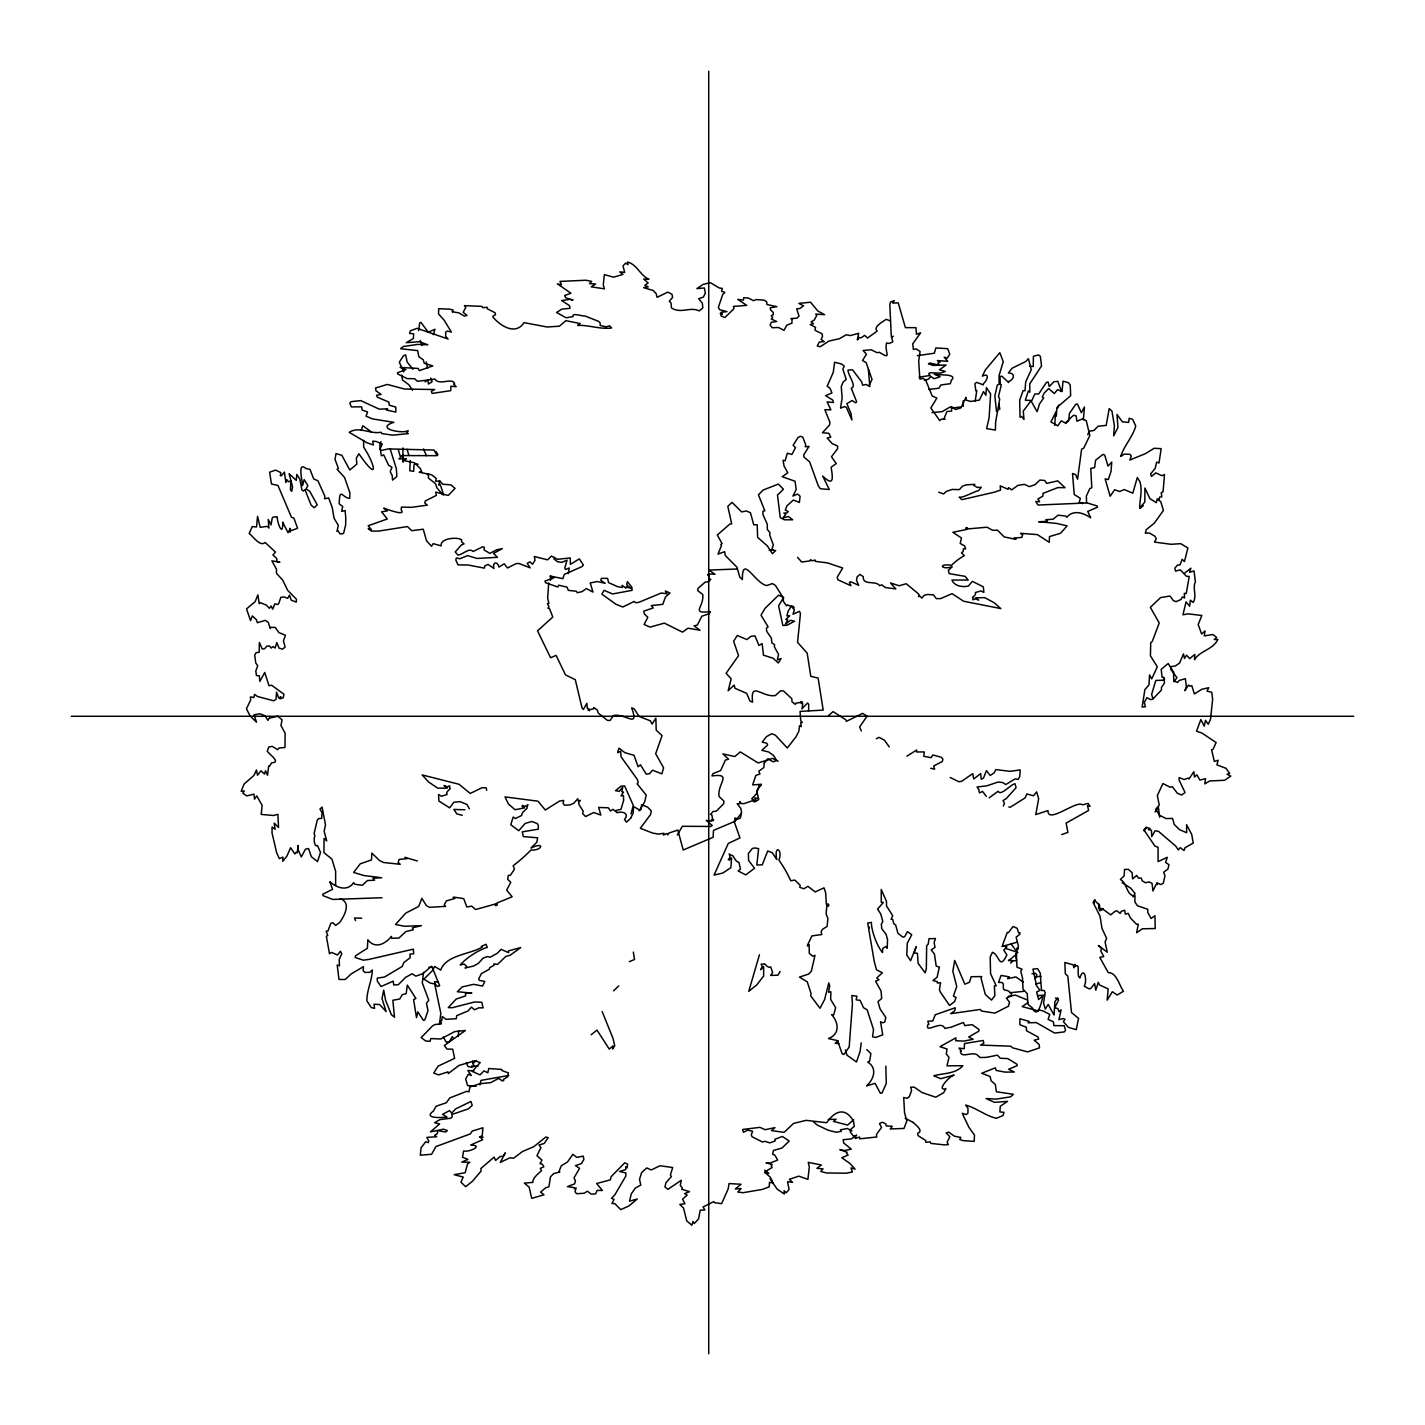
<?xml version="1.0" encoding="UTF-8"?>
<svg xmlns="http://www.w3.org/2000/svg" width="1425" height="1425" viewBox="0 0 1425 1425"><rect width="100%" height="100%" fill="white"/><g stroke="black" fill="none" stroke-linecap="round" stroke-linejoin="round"><path stroke-width="1.5" d="M458.743 1030.863L458.102 1036.385M1159.665 817.255L1158.436 807.441L1155.069 811.983M439.417 1024.45L440.824 1013.282L434.518 983.197L437.279 986.438L439.666 985.708L432.149 967.165L428.925 967.308M885.833 1066.167L886.297 1083.392L882.022 1092.993L880.401 1093.296L875.057 1083.338L866.56 1085.921C873.899 1079.135 877.622 1068.144 867.718 1062.07L869.588 1061.233L870.871 1053.592L866.792 1049.602M423.492 972.349L422.299 983.001L428.818 1000.332L426.467 1003.218L427.999 1010.663L424.757 1020.015L423.403 1020.336L417.792 1011.893L416.492 1017.664L413.588 999.566L415.922 998.497L407.301 985.12L406.196 993.581L402.242 994.703L399.713 999.032L392.837 1000.243L394.511 1017.218L391.376 1014.689L385.605 1000.314L383.699 990.143L382.025 998.622L386.175 1011.625L379.584 1004.518L374.009 1004.251L374.597 1008.348L371.284 1007.546L366.884 1000.884C366.742 990.197 372.174 980.258 372.317 969.962L369.734 972.367L364.907 972.402L363.179 970.781L363.446 966.684L351.405 973.774L345.153 979.509L338.972 979.438L337.208 964.992L339.471 965.812L339.203 959.47L341.768 953.735L340.397 951.259L337.529 954.999L331.419 952.399L329.496 953.753L326.361 936.314L327.732 935.423L326.165 931.237L327.928 931.077L330.849 923.222L333.005 922.777L335.659 925.431L339.684 922.456C344.547 915.652 351.476 902.72 340.29 898.623M550.388 580.26L550.46 576.181L554.022 577.873M808.598 710.986L808.705 704.449L807.619 702.97L801.901 708.866L802.827 703.825L801.26 703.469L802.471 702.204L801.046 701.456L801.509 702.382L795.987 703.042L795.31 704.377L792.033 701.812L791.783 698.642L783.518 691L780.615 690.751L775.414 695.525C762.161 697.805 750.084 680.17 752.596 702.115L749.942 701.047L746.682 693.352L734.997 688.311L734.124 685.104L728.157 690.751L731.185 678.888L726.109 673.259L738.56 655.66L733.626 641.268L737.277 635.479L746.807 639.558L751.118 636.28L755.001 635.888L758.919 645.436L762.143 643.655L763.462 655.179L773.062 658.225L778.335 662.963L781.096 658.457L777.373 659.9L778.531 654.289L774.47 647.075L774.505 644.617L771.816 642.924L771.37 638.079L766.721 631.364L766.418 628.158L768.128 626.875L761.021 615.19L764.922 608.457L778.638 595.133L783.661 597.467L778.602 605.785L782.859 625.415L786.885 625.361L794.509 621.193L790.341 620.338L785.353 624.31L787.687 619.786L785.87 619.412L789.735 615.778L786.938 615.867L788.132 611.165L791.445 605.946M479.94 1084.852L481.027 1080.382L508.743 1075.465M986.367 796.433L982.502 791.392L979.688 792.888M1055.587 411.985L1054.714 425.327M548.696 582.932L547.645 598.019L548.874 603.47L547.432 603.577L548.963 606.836L547.948 608.19L549.533 608.689L552.793 617.025L537.528 630.83L550.602 657.744L556.088 655.375L565.511 674.898L575.29 679.689L582.059 708.065L583.359 709.472L586.886 703.327L587.349 708.403L588.792 708.706L588.062 710.024L589.505 710.701L588.863 709.81L593.512 708.884L593.762 707.53L597.271 709.953L598.286 713.106L607.442 720.391L610.06 720.498L613.391 715.51C625.504 712.981 639.504 729.333 631.649 707.887L634.232 708.848L639.041 716.401L650.495 720.908L652.08 724.078L655.856 718.182L656.212 730.17L662.073 735.567L655.66 753.718L663.605 767.879L661.895 773.846L652.525 770.195L649.586 773.632L646.309 774.22L640.448 764.833L638.097 766.757L634.036 755.303L624.88 752.685L619.073 748.178L617.862 751.42L617.791 752.81L620.677 751.189L621.104 756.871L637.207 779.243L638.275 782.45L637.118 783.803L646.291 795.168L644.563 802.079L639.202 810.789M764.245 763.07L763.818 767.576L758.848 771.192L759.935 773.989L755.82 775.449L752.685 784.89L761.502 784.284L756.711 790.768L758.688 799.567L754.627 801.937L752.151 800.85L744.188 803.593L741.57 803.647L739.646 801.545L740.02 803.664L737.188 803.718L740.875 808.509L741.57 812.428L740.377 818.092L737.847 819.072L734.926 817.95L734.409 822.172L739.949 837.936L728.282 843.422L714.05 875.092L722.813 873.026L730.847 867.7L731.631 857.975L729.457 860.077L728.282 859.596L730.206 857.227L729.155 853.913L731.648 855.445C733.412 853.967 734.979 862.285 738.934 862.303L740.466 869.143L738.168 870.978L745.774 874.861L754.573 868.252L748.57 860.415L748.41 853.539L752.311 848.463L754.912 847.964L758.617 848.623L756.8 865.011L762.25 864.85L767.701 851.01L772.261 852.702L776.803 859.524C773.543 844.206 783.233 848.944 778.923 860.059C784.053 867.504 787.117 872.955 790.768 880.721L794.883 880.098L800.262 885.37L799.728 887.312L803.842 888.772L807.904 886.314L815.189 891.925L823.971 887.828L825.645 892.691L826.322 904.18C829.973 902.381 829.118 908.847 826.928 904.893L826.108 913.835L827.889 918.537L827.123 926.357L822.314 929.492L821.121 931.772L821.851 934.533L811.894 935.904L807.565 945.042L807.458 946.058L809.133 944.597L809.275 953.325L812.802 956.3L814.993 955.32L811.342 971.28L808.616 974.077L799.461 977.087L807.28 981.861L811.057 993.599L810.683 995.826L820.016 1008.259L824.576 999.602L828.798 982.858L829.688 985.94L828.548 992.263L830.9 991.8L830.65 999.388L835.673 1007.689L833.696 1014.832L831.683 1014.636C838.559 1022.42 840.34 1033.98 828.459 1038.54L837.508 1040.66L842.228 1053.894L843.921 1054.482L849.175 1047.001L852.417 1003.948L851.829 995.541L856.942 996.164L856.176 999.869L860.112 1000.332L863.497 1007.653L867.219 1009.898L873.525 1029.58L872.581 1036.794L875.698 1037.436L882.77 1034.817L880.507 1021.778L882.912 1022.794L884.747 1021.992L885.833 1017.503L880.08 1008.918L877.978 1001.704L881.683 998.444L881.042 991.052L875.573 981.202L878.993 979.777L876.696 978.013L882.378 972.794L876.482 969.766L874.273 961.59L868.751 929.296L869.464 927.087L868.573 927.996L867.683 922.99L871.423 922.385C871.103 929.153 876.322 945.202 882.502 952.541L882.716 948.444L885.869 946.467L887.205 948.337L887.561 939.698L886.136 934.497L881.719 928.566L881.345 924.184L882.805 921.476L880.757 913.959L877.568 909.097L883.322 902.47L881.291 902.328L881.256 889.449L886.493 901.419L886.528 905.962L892.727 915.687L891.088 919.232L892.691 919.374L893.902 923.881L895.63 924.896L897.928 933.304L902.898 937.169L904.733 936.67L907.458 931.576L911.733 934.764L907.298 943.19L906.745 954.946L910.539 960.682L916.239 946.663L914.155 952.862L917.433 953.325L918.128 963.282L925.039 972.776L926.321 969L926.66 945.719L928.138 944.312L929.047 938.701L935.459 938.541L934.123 942.602L935.014 947.376L931.237 949.923L934.426 953.966L936.225 966.132L939.36 967.076L937.133 977.194L932.983 980.507L937.329 981.754L937.436 983.036L940.571 982.716L939.431 989.556L940.411 992.156L949.584 1005.444L954.607 1001.579L956.104 997.447L953.414 996.093L956.745 986.528L952.826 971.209L954.732 960.468L964.832 984.194L969.481 982.253L971.209 976.695L981.665 976.588L981.059 978.263L985.316 994.49L991.479 1000.083L994.899 995.665L994.347 985.833L996.235 985.851L990.589 973.738L990.179 957.03L992.459 952.31C999.495 954.679 999.246 970.835 1006.905 954.875L1003.752 950.154L1006.905 946.752L1002.541 945.078L1007.315 932.395L1008.49 932.556L1013.033 926.517L1017.165 928.281L1018.59 932.894L1019.872 932.645L1019.872 934.212L1016.114 937.187L1018.394 946.04L1017.967 949.388L1017.076 948.07L1016.435 956.531L1016.987 967.165L1022.046 969.178L1020.745 971.191L1022.509 977.977L1023.008 989.164L1027.247 993.67L1027.959 1004.34L1032.448 1008.009C1037.934 1020.425 1042.227 999.833 1042.886 995.79L1038.611 999.584L1036.616 991.978L1039.983 990.357L1036.563 985.762L1032.947 969.107L1037.56 968.626L1040.232 973.043L1041.515 990.518L1044.026 990.464L1045.202 992.406L1043.545 1002.986L1045.309 1009.132L1048.159 1004.411L1054.055 1015.028L1054.928 1001.561L1057.564 998.123L1058.579 1000.136L1054.803 1007.689L1057.92 1008.615L1059.007 1011.625L1061.144 1009.826L1058.918 1019.641L1063.602 1018.501L1065.009 1019.374L1063.299 1021.618L1068.429 1027.372L1076.249 1029.687L1078.565 1018.341L1071.511 1012.587L1067.806 976.107L1065.312 973.738L1064.849 962.534L1073.274 964.85L1073.809 967.753L1075.073 964.315L1075.073 966.577C1081.148 961.875 1075.768 975.876 1079.936 977.942C1084.193 964.796 1087.524 980.97 1084.265 986.189L1089.021 988.843L1090.731 988.505L1094.614 983.624L1095.772 990.197L1098.247 982.324L1099.459 984.907L1108.205 988.932L1107.154 1000.154L1112.337 991.747L1117.182 995.006L1123.434 991.266C1119.355 985.512 1116.487 972.242 1108.24 972.652L1099.779 957.315L1103.769 956.567L1100.812 951.098L1101.507 948.088L1098.408 945.523L1107.278 952.256L1105.087 941.996L1106.619 938.398L1101.988 928.334L1100.011 916.15L1093.135 902.47L1094.436 900.208L1099.619 905.32L1099.708 910.753L1103.092 909.346L1110.716 914.868L1115.276 911.163L1116.897 910.807L1120.21 913.425L1121.279 911.323L1124.663 910.272L1125.34 914.155L1128.208 913.318L1130.488 918.056L1136.633 924.344L1138.326 924.237L1136.616 932.734L1142.351 928.797L1155.212 928.53L1154.945 915.723L1151.062 918.502L1147.784 912.517L1147.784 909.275L1137.435 905.748L1134.888 901.972L1134.959 895.523L1133.962 896.165C1125.679 893.653 1127.709 883.838 1120.406 879.457L1124.147 875.894L1124.557 869.41L1128.404 869.375L1132.091 872.688L1132.626 878.869L1136.687 875.413L1138.379 878.067L1141.247 878.049L1142.209 880.775L1145.344 882.734L1149.227 881.986L1152.077 883.393L1152.932 890.981L1156.138 884.302L1157.278 884.569L1156.922 882.663L1160.52 884.515L1163.245 883.411L1164.955 875.876L1163.708 872.189L1167.912 869.072L1168.945 864.708L1165.632 862.481L1167.235 857.316L1158.062 861.608L1158.115 847.358L1154.838 845.951L1143.865 829.813L1146.11 827.266L1150.117 828.531L1148.354 829.688L1151.436 830.187L1151.721 836.635L1155.105 830.793L1158.489 831.345L1175.714 846.094L1178.332 849.941L1180.274 847.626L1184.05 850.511L1184.994 847.733L1193.242 843.083L1191.727 834.48L1186.597 824.701L1186.651 832.77L1179.401 829.582L1174.2 824.363L1172.579 818.449L1166.024 818.538L1159.433 815.207L1155.782 809.204L1159.273 805.178L1157.332 795.631L1162.907 783.536L1170.157 787.223L1172.294 786.653L1177.317 793.173L1181.646 795.025L1185.048 792.549L1179.098 780.027L1179.134 777.569L1184.246 779.582L1188.112 778.05L1188.967 779.012L1193.847 771.744L1194.506 777.017L1196.893 774.79L1199.868 780.081L1205.568 778.656L1204.802 783.857L1209.789 780.918L1224.574 780.294L1230.79 776.108L1227.032 774.256L1229.615 773.348L1225.963 768.307L1216.914 764.869L1218.143 760.22L1214.332 761.467L1211.588 749.764L1212.942 749.479L1216.113 742.55L1202.077 733.145L1196.572 731.203L1200.847 719.518L1204.25 726.18L1205.479 720.32L1208.24 724.274L1210.502 719.287L1212.639 699.265L1211.767 692.301L1206.993 691.125L1208.756 687.723L1201.898 689.237L1194.382 693.922L1191.834 685.674L1189.661 686.191L1188.557 684.926L1184.905 690.68L1186.348 686.529L1185.351 678.656L1179.277 680.455L1177.549 682.468L1173.755 680.883L1173.577 671.959L1168.179 663.516L1161.197 669.34L1162.087 677.285L1163.94 677.32L1164.528 682.913L1161.393 687.527L1161.5 689.932L1152.736 699.23L1150.403 699.604L1146.947 697.609L1144.328 702.347L1145.397 706.8L1142.138 707.085L1144.881 689.611L1148.942 684.962L1149.548 674.916L1151.738 678.888L1157.296 666.793L1150.42 655.803L1150.723 642.764L1152.308 641.357L1159.237 622.974L1150.349 607.317L1160.627 597.556L1170.032 596.06L1173.327 600.566L1176.035 601.671L1180.862 599.569L1182.429 596.933L1184.567 598.019L1184.3 593.352L1186.259 593.53L1189.216 576.466L1186.455 576.306L1180.31 569.893L1175.518 571.122L1174.859 568.041L1177.691 564.995L1180.025 564.906L1182.109 559.312L1184.46 561.557L1187.898 547.984L1180.684 543.673L1171.19 544.297L1154.428 542.088L1156.298 538.775L1154.891 536.21L1149.227 532.932L1145.308 533.217L1146.323 529.619L1154.375 523.1L1163.406 510.471L1160.787 501.76L1157.225 498.786L1156.334 502.687L1149.922 498.643L1144.916 488.027L1144.827 502.027L1139.662 508.119C1139.751 499.284 1142.547 490.966 1140 481.846L1137.293 477.535L1132.804 493.21L1124.289 489.523L1119.694 491.5L1114.653 489.755L1110.146 496.238L1105.141 478.853L1108.276 479.548L1111.001 471.568L1111.749 462.074L1108.044 466.118L1104.696 455.038L1102.986 454.397L1095.629 460.168L1094.596 467.578L1090.748 468.433L1091.799 487.76L1089.876 488.526L1086.349 496.043L1086.545 502.722M975.199 400.995L976.784 390.593L975.804 390.735L974.896 383.628L976.659 382.327L983.303 384.893L983.446 383.61C986.688 381.223 990.66 372.157 982.359 376.129L985.423 369.859L999.816 352.688L1003.253 361.683L999.032 375.648L999.085 384.233L997.304 385.106L994.864 395.758L996.485 411.415L997.856 409.919M418.629 330.636L419.716 322.869L421.052 322.477L428.248 332.203L435.017 329.246L433.289 334.643M410.257 460.507L409.794 470.731L413.66 471.354L413.963 465.156L415.049 463.695L418.077 464.265M861.217 1042.886L860.041 1051.65L856.478 1061.999L846.931 1055.123L845.435 1049.94M978.904 791.89L979.171 789.967L977.033 787.01L987.062 785.763L997.928 782.076L1002.612 782.503L1005.747 784.552L1015.063 778.905L1018.163 779.368L1019.783 776.411L1020.193 769.91L1010.254 771.335L995.754 769.607L994.294 772.706L990.161 775.503L986.421 770.64L983.482 778.086L981.255 779.297L980.667 773.579L973.72 778.958L972.776 773.615L961.572 781.327L958.972 781.773L950.172 777.498M568.272 573.616L569.252 567.969L565.707 569.466L564.745 568.272L567.025 560.185L561.771 562.376L557.531 561.753L553.951 558.903L554.378 557.389M630.99 813.889L633.306 805.357L624.631 785.923L621.104 786.155L615.511 790.661L619.358 791.338L622.707 787.134L621.834 791.766L623.509 792.068L621.051 795.863L623.473 795.649L623.633 800.405L620.997 809.347L616.206 810.38L616.508 811.662M1120.745 456.338C1124.04 445.793 1132.608 437.119 1135.743 426.075L1132.661 419.288L1129.152 418.309L1128.636 422.388L1122.419 421.853L1116.986 414.497L1117.966 427.553L1113.655 435.836L1114.403 425.701L1111.981 411.219L1109.167 408.548L1106.192 425.398L1098.069 426.253L1093.99 430.403L1089.199 431.312L1087.738 434.643M998.978 404.148L999.816 409.367M1082.608 503.631L1082.786 502.704L1079.028 503.221L1080.293 498.287L1074.236 494.546L1072.508 473.51L1075.572 474.525L1077.567 479.192L1081.628 449.124L1083.748 448.109L1089.822 435.48L1086.278 420.731L1082.359 418.95L1076.926 421.212L1076.124 415.904L1073.542 415.227L1065.383 422.958L1061.269 420.838L1057.778 425.826L1050.92 421.925L1054.892 414.069L1056.317 416.171L1056.869 407.603L1070.656 395.687L1070.246 385.124L1068.412 382.684L1063.032 381.188L1062.017 391.626L1057.599 389.648L1054.304 393.514L1048.658 388.597L1044.222 393.033L1042.281 397.041L1043.688 397.913L1039.52 403.952L1037.133 411.7L1030.987 400.799L1023.257 411.166L1023.987 419.449L1021.6 416.456L1020.051 417.222L1019.677 400.193L1023.114 390.61L1025.02 390.717L1025.697 381.847L1031.255 369.823L1028.44 358.655L1025.751 361.487L1012.053 368.256L1008.348 372.994C1015.936 372.869 1014.012 379.78 1008.847 381.294L1008.597 382.541L1001.918 376.182L999.976 376.521L1000.314 384.358L1001.347 384.75L998.462 396.471L999.709 399.036L995.63 422.014L995.398 430.101L986.634 428.604L989.11 417.703L990.624 393.852L986.403 387.582L985.886 395.295L983.482 391.59L979.385 400.122L970.585 401.44L966.043 400.087L965.936 397.379L961.038 407.835L955.587 409.563L951.722 406.695L951.597 411.095L946.895 411.54L944.223 418.238L944.989 419.288L941.604 419.075L939.734 420.571L930.81 407.995L936.866 398.092L932.199 396.025L925.822 380.386L923.097 378.32L919.873 379.139L918.697 361.291L920.087 351.494L916.275 348.947L913.372 349.339L912.748 343.852L920.639 332.809L916.471 334.234L915.937 327.679L905.392 327.625L898.231 302.919L892.656 303.044L894.294 300.675L890.554 302.011L889.806 304.309L891.284 335.873L892.762 341.893L889.253 343.443L886.599 342.98C884.052 352.1 892.869 360.721 879.296 352.242L877.248 352.723L871.12 349.802L863.123 350.461L866.436 354.237L862.517 360.507L866.115 362.538L872.047 379.46L868.68 386.05L866.062 384.429L862.659 385.213L861.68 381.9L852.595 369.805L848.035 370.108C847.608 374.757 857.369 386.62 851.259 388.259L856.692 401.832L855.712 402.847L852.079 400.55L846.842 403.667L850.974 413.446L851.918 420.019L846.343 407.301L844.348 406.659L840.536 408.173L842.104 398.038L841.267 386.62L843.101 382.096L846.218 379.406L842.834 369.093L844.241 366.154L841.516 363.963L834.605 362.253L833.269 372.335L827.177 386.282L830.098 388.33L831.915 392.962L825.592 395.669L832.77 400.033L833.429 402.473L827.088 401.921L830.882 409.83L824.843 409.705L829.902 422.263L829.617 424.917L822.457 432.737L828.869 433.325L830.757 437.172L827.195 437.992L832.218 443.656L837.562 446.007L837.562 448.768L831.47 456.766L836.243 463.588L831.149 467.186C832.342 475.754 835.103 488.205 822.759 476.11L829.279 489.523L820.373 488.739L818.253 485.729L809.632 461.896L803.985 457.033L803.611 455.092L809.008 446.363L805.285 446.773L805.731 444.849L802.881 437.279L800.476 436.264L798.036 437.457L793.102 445.277L795.506 447.646L791.89 454.486L787.33 453.221L785.157 460.756L783.073 460.293L784.053 466.028L787.811 472.851L782.218 476.698L795.025 481.24L796.201 489.434L792.906 496.096L797.501 494.03L800.102 496.221L799.389 502.437L793.404 500.033L786.921 505.875L785.282 510.061L788.203 511.539L787.027 512.947L783.875 513.089L785.727 514.514L782.948 517.863L788.452 516.562L792.71 519.787L784.445 519.804L780.241 517.578L777.48 494.992L783.429 489.274L778.406 484.055L763.052 490.075L758.421 494.813L764.833 510.827L762.945 511.201L762.981 514.674L767.273 524.186L767.309 529.405L769.963 532.665L769.714 535.177L773.33 544.884L771.673 550.014L775.645 550.62L772.403 553.702L767.309 545.864L757.601 537.332L757.209 524.738L753.718 524.774L750.441 512.733L746.379 510.969L741.623 511.913L732.076 502.366L727.801 506.285L731.702 523.866L729.796 524.079L717.309 534.998L722.101 543.637L720.801 544.439L721.442 545.722L717.968 554.129L724.63 551.689L725.272 555.483L736.974 567.203L739.717 576.965L742.372 579.565C742.104 553.791 754.787 583.092 766.632 585.568L772.421 583.573L775.432 585.461L783.376 597.983L783.358 601.386L786.547 605.857L787.366 604.859L793.155 607.282L792.728 606.07L794.152 607.638L792.817 608.261L794.402 609.508L793.012 614.175L799.443 611.325L800.44 613.445L797.572 642.354L807.191 653.167L810.789 676.341L818.128 678.086L823.187 710.095L800.066 711.413L800.725 720.801L802.382 722.315L800.69 722.778L801.242 726.625L799.496 725.717L798.873 731.221L796.005 736.814L787.295 747.983L775.289 735.086L771.655 733.768L766.561 736.565L762.179 742.104L766.882 743.28L767.63 745.097L761.823 750.298L768.805 752.044L773.526 755.482L776.625 760.38L773.187 761.876L767.897 758.723L764.281 763.07M439.719 480.67L438.793 485.212L440.2 484.233L443.674 495.063M759.454 954.768L748.731 991.372L756.639 985.049L763.64 976.054L763.64 966.613L760.683 969.784L762.268 966.631L761.057 964.084L763.462 964.244C764.406 961.643 767.256 969.018 770.711 966.952L772.635 972.545L770.658 975.413L777.961 975.199L780.098 971.423M1028.013 1002.452L1022.224 1006.62L1038.487 1010.984L1038.558 1009.755L1043.314 1011.055L1049.744 1014.386L1048.141 1019.427L1053.431 1021.832L1053.912 1025.644L1064.154 1025.697L1065.579 1030.239L1064.261 1031.932L1054.643 1033.072L1036.349 1022.598L1028.084 1022.794L1029.313 1021.458L1019.908 1018.768L1019.872 1024.735L1026.338 1027.229L1026.517 1030.792L1037.97 1036.937L1038.7 1039.11L1034.176 1040.179L1039.128 1044.507L1039.52 1047.856L1027.639 1051.899L1012.712 1047.856L1010.663 1046.182L980.543 1045.095L983.856 1043.1L983.197 1040.499L964.529 1043.51L964.208 1048.782L958.954 1048.105L961.412 1051.169L960.432 1051.098C960.592 1059.577 973.845 1049.94 978.298 1055.943L980.026 1057.492L986.207 1057.403L997.447 1055.159L1000.261 1058.276L1007.707 1058.579L1016.916 1064.208L1017.201 1065.651L1008.651 1069.267L1014.351 1072.01L1005.124 1072.117L996.271 1070.46L995.273 1067.842L981.718 1073.274L990.108 1076.498L991.123 1080.791L995.362 1084.443L996.378 1091.746L1013.317 1094.275L1010.717 1096.822L996.253 1099.12L986.082 1098.533L994.472 1102.344L1007.528 1101.365L1000.279 1106.299L999.869 1111.892L1003.948 1112.337L1003.058 1115.49L996.324 1118.322C985.334 1115.65 976.268 1107.938 965.687 1105.087L968.003 1108.312L967.913 1113.228L966.257 1114.582L962.196 1113.281L968.911 1127.3L974.451 1135.084L974.219 1141.372L963.282 1140.659L959.791 1139.555L960.682 1137.471M1083.356 419.787L1084.443 407.016L1081.326 412.644L1077.407 404.023L1075.786 404.29L1069.445 413.357L1068.661 420.927M1093.937 903.058L1095.006 899.763M380.992 441.643L379.78 445.206L381.33 455.786L383.735 454.949L388.615 465.262L392 467.275L390.201 471.693L392.231 475.629L392.552 480.118L396.863 476.484L396.364 468.683L390.201 449.053M452.313 311.79L453.15 310.044L449.641 309.154L438.651 308.708L438.562 313.981L444.315 320.429L451.387 332.096L447.272 331.063L445.651 332.221L445.687 336.353L448.073 339.007L417.062 328.338L410.382 330.796L409.563 333.45L413.678 333.771L413.393 338.473L406.25 342.695L419.306 341.697L427.803 344.779L417.596 344.423L403.168 346.542L400.621 348.733L417.65 350.621L418.843 356.731L423.189 359.723L424.312 363.322L432.79 365.904L419.342 370.643L418.291 368.469L400.122 367.401L405.893 369.645L397.433 372.78L397.753 373.991L407.123 378.587L414.586 378.729L417.472 381.312L434.874 379.121C439.434 386.193 453.079 376.556 454.664 384.216L453.684 384.162L456.214 386.709L450.941 386.211L450.745 390.646L432.113 393.425L431.383 391.252L434.661 389.524L404.468 389.025L387.315 384.447L375.505 387.992L375.986 390.806L381.045 394.369L376.538 395.313L377.322 397.148L388.936 402.135L389.203 405.127L395.758 407.123L395.847 412.128L386.371 409.99L387.564 408.868L379.282 409.135L360.703 400.603L351.084 401.672L349.82 403.115L351.352 406.927L361.629 406.82L362.182 410.008L367.561 411.968L366.065 416.207L372.602 418.914L393.834 422.352C374.526 428.266 401.708 434.091 408.191 430.76L406.713 432.63L408.262 433.627L392.623 435.177L381.829 433.556L380.885 432.238C370.162 434.465 359.207 425.843 349.196 432.327L367.044 442.819L373.457 445.01L372.709 441.198L376.164 441.447L382.221 444.119L379.923 449.178L381.312 450.478L388.223 448.911L434.055 450.033L437.048 455.679L402.509 455.572L398.982 458.939L406.446 458.707L404.29 460.631L414.461 462.787L420.482 468.718L421.693 471.942L419.217 472.209L431.632 474.792L436.192 478.39L435.64 481.258L439.791 481.009L442.765 484.197L451.012 484.91L455.056 488.401L448.216 495.473L435.694 492.07L436.317 495.437L425.238 500.994L424.792 503.007L427.304 505.163L411.344 507.336L401.458 507.104L401.173 509.918C406.962 517.132 383.663 507.977 383.788 508.155L387.368 510.898L381.579 511.771L387.244 519.003L368.149 525.772L371.302 529.583L368.202 528.639L371.48 531.115L378.943 531.062L407.39 526.555L411.754 530.706L423.243 529.192L426.52 540.805L431.49 546.238L433.2 543.655L441.162 545.882C439.684 538.454 456.588 536.637 461.575 539.719L461.504 541.625L464.087 543.905L461.522 544.831L455.216 551.974L457.977 555.073C462.555 554.859 469.146 547.182 473.118 551.493L482.79 546.737L484.268 547.325L484.108 549.997L489.862 553.345L496.719 549.783L502.312 548.625L493.513 553.417L497.485 557.317L477.019 558.457L467.614 555.608L459.865 558.725L456.356 557.977L455.804 560.007L457.977 564.87L468.095 565.012L484.375 568.13L484.696 565.974L488.009 564.389L493.976 568.504C491.963 562.18 497.414 560.666 498.982 567.025L504.272 563.819L507.442 567.969L516.384 563.552L519.003 563.534L530.171 567.845L527.232 563.409L529.779 561.824L532.505 564.211L535.034 560.346L534.322 556.498L547.645 559.847L551.404 556.071L557.513 559.277L570.232 557.959L570.392 564.353L579.316 558.867L583.413 565.03L581.792 566.723L564.3 574.418L562.839 578.675L550.175 576.038L552.579 578.55L545.062 580.919L545.419 582.647L557.798 587.011L558.725 585.194L567.043 587.136L568.343 590.36L576.537 591.286L577.25 592.747L582.059 591.642L586.352 588.543L592.978 592.087L590.235 582.967L597.217 581.543L605.215 583.306L600.798 580.296L601.403 578.354L607.584 578.372L608.6 582.647L617.577 586.655L622.351 587.456L622.137 585.337L625.949 588.187L626.252 586.815L630.901 588.472L626.697 584.784L627.374 581.632L631.881 587.296L632.094 590.342L612.59 593.958L604.022 590.306L601.902 594.136L615.849 604.2L622.778 607.014L634.196 601.421L635.568 602.668L638.774 602.383L661.253 593.014L666.953 593.762L665.332 590.983L669.982 592.978L665.439 597.057L662.785 604.36L651.296 605.572L653.22 607.958L643.797 611.129L644.367 614.033L647.823 617.221L644.136 624.506L650.103 627.125L664.335 623.117L682.539 632.148L687.954 628.193L699.996 630.242L694.082 625.86L697.27 625.13L701.812 616.223L709.401 613.605L710.363 611.592C690.092 613.979 704.253 607.282 702.774 594.51L697.769 590.698L697.894 588.489L705.215 582.095L708.385 581.845L710.808 579.334L709.454 578.835L708.546 574.685L707.655 575.077L708.332 573.972L715.047 574.275L708.884 570.071L736.6 569.02M361.148 430.51L362.823 425.772L371.337 431.882M1057.564 408.12L1058.704 405.021M1158.543 500.211L1159.79 496.969L1161.838 496.897L1161.25 492.694L1163.067 491.874L1164.51 474.507L1161.945 475.736L1155.782 472.868L1151.471 476.413L1150.634 473.884L1155.176 468.362L1156.673 462.11L1159.006 463.018L1161.161 448.661L1154.179 448.269L1145.451 453.631L1129.829 460.026L1131.308 455.982L1129.829 454.308L1124.343 454.094L1120.763 456.338M1003.342 806.016L1004.429 803.29L1003.075 800.494L1006.086 798.784L1016.114 787.669L1015.028 783.732C1010.289 784.516 1000.742 796.539 998.123 791.267L989.164 797.84M1035.245 978.868L1036.866 974.86L1035.53 973.293L1031.985 973.72M868.359 369.342L869.838 386.602M853.7 1119.64L847.643 1125.073L833.5 1121.404L836.048 1119.284L828.21 1119.444M677.32 835.032L682.361 826.286L710.772 826.464L712.215 825.485L706.194 820.39L711.271 821.174L711.592 819.767L712.892 820.836L713.604 819.553L712.696 819.981L711.912 815.011L710.558 814.423L713.07 811.466L716.223 811.199L723.722 803.7L723.918 801.082L719.037 796.45C717.06 783.892 733.073 772.973 711.948 775.966L712.963 773.579L720.623 770.587L725.414 760.042L728.603 759.222L722.849 753.896L734.783 756.533L740.305 751.919L758.207 762.963L772.51 758.403L778.086 761.182M891.943 1126.498L890.287 1128.938L903.967 1128.457L906.852 1120.994L904.554 1112.818L903.699 1097.499L907.244 1098.301L909.453 1096.395L911.608 1090.57L910.646 1087.204L914.28 1087.168L921.993 1092.53L935.762 1097.214L943.671 1092.654L945.897 1088.753C935.21 1091.354 950.778 1074.967 954.091 1075.145L940.607 1078.689L933.803 1075.732C943.599 1073.096 955.462 1074.076 962.855 1065.722L946.948 1065.829L948.997 1057.403L946.271 1053.877L947.055 1048.996L940.019 1046.716L955.872 1037.827L955.765 1040.749L963.923 1041.087L973.204 1039.27L968.662 1037.062L978.726 1031.255L979.046 1029.58L972.188 1024.628L964.867 1025.626L963.353 1022.473L951.152 1027.176L944.935 1028.405L943.867 1026.908C939.734 1021.262 924.326 1034.105 928.013 1024.45L928.94 1024.361L927.782 1021.191L932.752 1021.013L935.281 1014.742L955.231 1007.778L954.803 1010.717L950.653 1013.674L980.329 1009.452L981.683 1011.055L994.917 1013.122L1008.508 1006.175L1009.523 1002.274L1006.388 998.088L1011.358 996.004L1011.536 993.563L1008.027 990.767L1004.126 989.841C1001.543 987.115 1006.477 981.433 998.533 982.466L1001.08 975.413L1009.363 976.873L1007.582 978.672L1015.936 976.944L1023.221 982.146M1133.018 896.948L1135.066 893.582L1130.844 888.238L1122.223 882.716M269.307 718.236L267.9 720.391L265.014 715.777L259.973 713.765L254.024 714.762L256.518 722.208L250.088 715.938L246.454 708.795L250.657 699.996L250.444 696.896L253.882 697.555L254.505 694.331L257.444 696.469L273.564 700.779L276.023 699.443L276.575 692.176L278.694 698.001L280.939 696.807L280.102 698.82L283.201 697.822L283.949 694.242L271.641 685.247L269.004 685.728L264.747 672.475L259.813 681.435L259.35 675.788L256.429 675.539L255.805 670.943L257.729 665.742L255.77 663.017L254.665 655.09L256.179 652.597L259.172 652.347L259.368 642.479L262.253 649.034L264.605 648.785L267.009 645.988L269.717 646.095L271.195 648.09L273.137 646.54L275.078 648.072L276.806 642.639L279.033 648.108L282.524 649.177L285.125 647.039L283.45 640.805L285.463 635.283L278.908 632.611L275.239 627.41L270.679 627.356L270.198 628.478L268.31 622.458L265.442 620.356L257.355 622.707L256.375 619.715L252.35 615.938L250.551 620.623L246.525 608.902L255.164 601.653L257.872 594.902L259.261 603.701L260.383 602.686L266.439 605.162L269.414 608.315L271.106 605.999L272.727 609.205L274.811 603.879L277.839 604.503L278.837 603.292L280.814 597.36L284.002 596.915L287.654 598.34L289.524 595.205L291.234 600.192L296.275 602.098L296.471 599.302L287.69 590.377L282.684 580.135L276.503 573.313L276.468 569.163L271.872 560.844L279.923 562.198L277.056 561.557L276.628 558.404L272.959 554.948L275.452 552.081L265.103 542.462C260.241 547.236 253.098 536.352 249.179 533.467L252.278 526.591L256.553 526.983L257.551 516.367L260.205 527.357L267.348 526.324L268.951 528.069L268.256 519.43L271.035 524.881L272.193 518.237L273.244 516.99L277.269 516.865C276.895 522.173 283.237 538.525 282.702 522.156L288.028 532.718L289.417 530.064L290.094 532.148L289.916 528.283L291.163 530.67L297.576 528.248L293.888 518.112L291.466 517.275L277.982 485.48L271.463 483.966L269.61 472.192L275.613 470.09L280.814 472.619L280.333 475.647L281.562 475.683L284.394 472.085L285.837 482.398L286.746 479.548L288.402 481.757L290.789 480.92L290.486 489.986L291.787 491.287L292.553 486.673L289.079 473.706L296.275 480.35L296.792 474.436L299.838 479.156L301.904 489.862L303.276 491.019L304.968 489.612L311.113 505.109L314.23 507.763L317.223 504.806L309.759 491.34L306.054 488.918L307.853 485.604L304.202 479.637L302.456 485.48C302.812 482.416 296.863 460.756 305.858 468.469L309.991 469.413L313.696 478.925L317.935 480.795L324.882 496.238L324.597 498.803L328.641 497.931L332.221 507.478L334.056 518.272L338.259 525.237L337.066 531.489L337.868 530.563L340.219 534.054L343.567 533.449L345.669 524.881L345.758 517.596L345.099 510.542L341.626 511.361L342.73 506.498L339.186 503.827C339.702 486.21 342.321 498.109 349.748 498.358L349.873 492.747L344.565 477.464L337.084 469.306L338.366 468.308L335.035 459.473L336.015 453.542L341.893 455.359L349.766 469.965L356.82 464.194L356.321 458.084L358.886 453.773C380.689 485.23 373.991 462.359 363.678 447.218L363.589 440.343M1173.986 681.702L1176.943 677.659L1170.513 669.02M1144.061 830.846L1146.555 827.569M741.41 813.176L735.193 821.21L713.498 830.383L713.123 837.277L683.198 850.012L677.819 830.045L668.895 833.073L667.737 834.908L666.989 833.536L663.391 835.032L663.943 833.269L658.546 834.124L652.65 833.073L640.342 828.299L650.637 814.405L651.261 810.878L647.663 807.138L641.553 804.715L641.268 809.151L639.772 810.184L633.608 806.532L633.163 813.105L630.687 818.146M1010.699 963.068L1012.89 960.806L1009.31 959.773M425.042 381.864L427.874 380.154L428.462 384.002L432.113 381.811L430.653 378.07M618.753 985.922L613.534 990.874M630.705 818.164L626.519 822.154L624.471 819.5C630.064 813.354 621.888 810.878 617.31 812.749L612.964 809.329L610.452 811.003L608.315 807.779L598.66 807.458L600.816 815.047L593.726 812.535L585.586 816.543L582.593 813.586L583.199 811.128L579.138 804.858L578.639 802.542L580.313 800.316L578.336 801.206L577.802 798.73L573.83 803.219L570.178 804.84L564.514 805.25L563.107 803.29L563.677 800.423L559.526 801.064L545.33 810.023L537.973 801.188L504.949 796.896L508.493 804.056L515.048 809.721L524.56 807.904L522.138 806.532L522.405 805.392L525.023 806.461L528.016 804.68L526.983 807.262C528.693 808.492 521.105 811.787 521.692 815.438L515.369 818.556L513.196 817.024L510.791 824.719L518.736 830.722L525.202 823.418L531.81 821.495L537.385 823.614L538.312 825.77L538.347 829.19L522.245 831.844L523.349 836.582L537.652 837.793L536.833 842.228L531.062 847.982C545.437 841.142 542.23 850.974 530.937 849.995C524.756 856.372 519.858 860.593 513.142 865.759L514.461 869.214L510.346 875.306L508.369 875.342L507.692 879.332L510.773 882.271L506.659 890.108L512.163 896.77L496.844 903.076C499.071 905.962 492.908 906.674 496.256 903.788L475.612 909.524L471.746 906.122L466.812 907.012L463.731 898.623L454.165 897.18L453.168 897.358L454.86 898.445L446.488 900.849L444.244 904.697L445.58 906.371L429.548 907.315L426.396 905.641L421.871 898.373L418.647 906.478L405.804 913.087L395.491 924.504L404.629 926.286L421.515 925.644L412.413 927.853L413.268 929.812L405.929 931.558L398.822 938.113L391.59 938.22L391.412 936.421C385.391 943.831 375.274 949.477 367.828 939.788L367.401 948.266L355.466 955.854L355.199 957.493L363.339 960.183L369.128 959.363L413.375 949.157L413.678 953.824L409.972 954.109L410.222 957.689L403.792 962.57L402.278 966.417L384.447 977.051L377.322 978.084L377.269 981.006L381.027 986.528L393.193 981.166L393.745 984.942L398.252 984.746L405.502 977.461L412.074 973.738L415.868 976.143L422.869 973.667L431.401 966.31L433.36 968.947L434.661 966.471L440.699 970.104C445.989 954.786 470.588 954.376 482.434 946.913L481.383 946.378L486.05 944.294L487.297 947.429C480.225 949.139 466.456 957.511 460.222 964.974L464.212 964.102L466.67 966.346L465.102 968.003L473.492 966.079L478.248 963.478L483.182 958.081L487.332 956.602L490.2 957.19L497.076 953.432L501.19 949.371L508.6 952.719L508.369 950.903L520.766 947.536L510.168 955.231L505.804 956.424L497.521 964.404L493.816 963.888L493.976 965.331L489.862 967.557L489.167 969.338L481.49 973.542L478.64 978.922L479.459 980.382L484.838 981.451L482.541 986.047L473.634 984.337L462.199 986.902L457.354 991.729L471.871 993.082L465.53 992.869L465.654 995.861L456.196 999.05L448.287 1007.582L452.135 1007.742L474.632 1001.989L481.81 1002.274L483.093 1007.885L478.925 1007.796L474.525 1009.773L471.39 1007.119L468.059 1010.966L456.659 1015.687L456.303 1018.697L446.167 1019.356L442.249 1016.577L441.803 1020.71L440.592 1021.137L441.465 1023.809L434.661 1024.593L432.327 1026.125L421.159 1037.614L425.772 1041.034L430.029 1041.283L430.849 1038.558L440.663 1039.003L454.718 1031.593L465.405 1030.489L444.333 1045.523L447.023 1049.085L452.687 1049.174L454.628 1058.33L438.045 1066.167L433.752 1073.043L438.615 1074.895L447.984 1071.867L448.305 1073.542L458.975 1065.437L474.988 1060.752L480.225 1062.551L472.263 1071.422L480.029 1074.878L484.019 1070.888L487.849 1072.776L488.704 1068.501L501.743 1069.427L501.814 1070.478L508.422 1072.918L507.46 1077.015L503.274 1079.455L503.738 1080.524L502.223 1080.916L498.697 1078.387L490.574 1082.679L480.118 1083.677L469.983 1086.919L468.932 1091.888L466.777 1091.265L449.855 1097.909L446.274 1102.808L436.121 1106.192L433.378 1111.09C422.317 1118.981 443.228 1117.663 447.005 1117.093L442.587 1114.332L449.57 1110.609L451.725 1113.139L455.555 1108.953L470.945 1101.454L472.227 1105.372L468.433 1108.864L451.832 1114.51L452.331 1116.719L450.674 1118.251L440.183 1119.551L434.589 1122.686L439.63 1123.969L430.457 1131.895L443.585 1129.17L447.361 1130.595L445.597 1132.02L437.653 1130.648L437.333 1133.623L434.607 1135.351L436.727 1136.776L426.877 1137.364L428.818 1141.193L428.213 1142.654L425.737 1141.728L421.105 1147.731L420.286 1155.194L431.615 1154.286L435.907 1146.591L470.375 1133.89L472.227 1131.076L482.933 1127.781L482.184 1135.778L479.495 1137.008L483.022 1137.221L480.848 1137.809L482.594 1139.768L470.749 1145.023C484.233 1145.504 468.967 1152.451 463.588 1150.972L462.502 1157.242L467.899 1159.398L461.771 1162.123L469.787 1162.248L467.507 1163.993L465.191 1172.704L454.201 1174.699L463.214 1177.068L460.934 1182.18L465.637 1186.687L472.512 1181.2L481.151 1171.012L480.866 1168.518L494.137 1157.1L495.579 1160.431L500.317 1156.405L503.328 1156.245L505.269 1152.843L500.335 1162.39L509.847 1157.795L513.57 1158.222L522.441 1151.543L533.841 1146.644L545.775 1137.061L548.18 1137.613L544.19 1143.491L538.971 1144.987L540.93 1147.588L536.958 1155.711L541.945 1160.075L540.039 1163.691L542.248 1164.082L543.851 1166.79L540.253 1168.393L541.553 1170.691C538.401 1173.594 532.558 1177.941 532.825 1182.412L524.347 1183.106L529.156 1187.114L531.703 1198.354L543.976 1194.809L540.609 1192.119L545.793 1187.684L548.91 1186.829L550.478 1176.836L553.666 1173.612L559.882 1172.009L559.099 1171.297L561.218 1165.81L567.506 1161.963L572.868 1154.357L576.876 1157.421L583.199 1156.102L583.912 1159.469L581.382 1163.566L575.504 1165.632L579.565 1168.322L574.043 1177.816L575.451 1181.022L574.596 1183.89L567.453 1186.615L574.435 1187.702L574.4 1188.771L576.163 1187.969L575.023 1191.621L576.573 1193.722L584.125 1193.259L587.456 1191.211L591.215 1194.114L595.597 1193.883L597.146 1190.392L602.401 1190.463L596.63 1183.516L610.363 1179.864L611.165 1176.622L624.756 1162.8L627.606 1164.118L627.089 1167.966L625.664 1166.719L625.735 1169.551L619.554 1171.475L625.807 1172.935L625.86 1176.053L614.727 1195.005L611.485 1198.3L614.05 1199.405L611.931 1203.484L614.781 1203.591L620.73 1209.629L628.746 1206.067L637.242 1199.013L629.494 1201.168L631.293 1193.883L635.372 1188.04L640.787 1185.083L639.522 1179.348L641.571 1172.686L646.701 1167.93L651.207 1169.961L660.06 1165.757L672.689 1167.538L670.409 1174.877L671.353 1176.587L665.956 1182.697L664.941 1186.989L667.933 1189.323L681.31 1180.238L680.277 1185.262L682.433 1188.254L681.667 1189.252L689.522 1191.656L684.57 1193.616L687.153 1195.13L682.557 1199.12L684.962 1203.751L679.814 1204.428L683.519 1208.044L686.743 1220.869L691.873 1225.251L692.995 1221.474L694.313 1223.505L698.535 1218.981L700.227 1210.163L704.93 1210.021L703.059 1207.011L713.836 1201.56L714.37 1202.664L721.602 1203.662L728.175 1188.895L729.048 1183.552L741.071 1184.282L735.264 1188.984L741.125 1188.557L737.794 1192.013L743.013 1192.707L762.66 1189.376L769.215 1186.811L769.5 1182.322L773.098 1182.982L770.408 1177.353L764.566 1171.973L772.065 1167.592L771.192 1165.81L772.19 1164.528L766.009 1162.8L770.266 1162.996L777.676 1160.075L774.862 1155.212L772.617 1154.197L773.472 1150.456L782.04 1147.998L789.218 1141.051L782.361 1136.438L774.879 1139.288L775.164 1140.926L769.874 1142.886L764.887 1141.318L762.589 1142.048L752.079 1136.758L751.296 1134.799L752.614 1131.236L747.591 1130.168L743.476 1132.269L742.639 1129.473L759.935 1127.353L765.136 1129.704L774.933 1127.638L771.495 1130.595L784.124 1132.358L793.493 1123.452L806.105 1120.353L826.678 1122.704C835.941 1109.256 846.129 1108.062 853.486 1121.19L854.305 1126.391L850.743 1129.277L850.173 1131.931L853.041 1135.618L855.855 1136.331L855.178 1138.486L859.631 1137.043L859.809 1138.807L876.767 1136.99L876.446 1134.514L881.523 1127.442L879.492 1123.559L882.324 1122.188L885.78 1123.88L886.279 1125.928L892.032 1126.302M838.096 1040.642L835.175 1043.332L838.969 1043.581M828.281 715.849L833.055 711.609L845.773 719.75L846.343 721.371L862.57 713.391L867.113 716.134L859.596 726.999L861.341 730.936M1065.562 423.51L1067.806 421.515M906.888 756.176L916.667 750.031L916.578 751.973L924.237 751.937L923.81 756.283L931.042 757.673L932.894 754.965L941.302 757.263L942.887 759.098L942.317 761.484L933.624 766.044L934.658 769.215L930.721 768.253M1140.267 508.262L1143.349 505.608M1164.724 678.603L1162.8 680.206L1155.835 680.438L1151.596 694.474L1152.665 697.698M472.637 1063.638L476.413 1060.485M1016.346 954.429L1008.49 960.646L1016.381 960.753M1184.709 573.064L1190.908 568.201L1189.537 572.262L1194.025 570.962L1195.379 581.792C1192.244 587.527 1197.196 596.273 1193.188 602.472L1190.356 600.174L1189.643 606.248L1186.081 601.831L1182.946 614.798L1188.165 613.819L1201.827 615.511L1198.193 624.524L1201.613 634.018L1205.033 630.954L1204.25 635.888L1212.835 634.535L1216.594 637.402L1214.278 639.54L1217.894 639.362C1213.209 649.675 1200.224 650.459 1194.506 659.65L1194.827 654.413L1189.679 658.617L1186.526 655.179L1184.478 658.475L1183.48 653.897L1179.526 663.106L1175.233 666.009L1170.352 666.704M591.161 1034.782L596.968 1030.079L609.259 1049.085L612.999 1045.914L612.608 1049.014L614.745 1045.736L612.982 1038.308L602.152 1011.572M427.34 474.632L428.462 473.884L428.426 478.052L435.569 483.716L436.941 487.902L442.73 494.671M891.623 337.191L893.386 336.175M856.639 1134.959L851.366 1138.913L843.137 1139.715L843.653 1142.975L851.277 1149.138L844.473 1150.563L839.859 1149.672L847.109 1152.255L846.521 1153.253L848.142 1155.016L841.801 1157.741L850.066 1163.584L855.071 1169.123L850.992 1167.948L852.382 1171.973L846.361 1173.202L826.625 1172.971L820.782 1171.475L823.027 1168.892L816.935 1168.322L821.352 1165.009L808.242 1162.355L809.311 1167.057L807.904 1179.348L798.802 1176.159L789.361 1179.312L792.514 1182.358L787.544 1181.699L789.076 1189.43L786.279 1192.814L784.088 1190.748L784.338 1194.008L777.195 1189.18L769.999 1178.76M876.304 738.756L879.047 737.331L884.426 740.163L889.289 746.985M629.351 961.643L634.535 959.47L633.341 952.096M1016.47 942.352L1001.882 946.556M1061.714 834.569L1067.913 832.396L1066.114 823.116L1088.629 810.415L1087.507 805.553L1090.089 806.39L1088.13 803.433L1082.466 804.84C1076.783 799.71 1047.428 824.594 1047.998 810.576L1035.779 814.601L1038.665 798.748L1036.616 791.89L1033.57 795.791L1026.837 793.957L1025.109 797.893L1010.272 807.245L1008.811 806.978M1035.904 984.105L1039.947 982.858M924.504 380.261L928.37 379.192L930.81 376.521L934.141 378.694L940.126 376.752L934.266 374.098C936.973 375.63 958.687 373.19 951.33 380.333L950.368 383.681L940.821 384.982L938.933 388.241L928.779 389.417M769.179 550.388L773.348 549.498M1008.152 996.36L1015.473 995.113L1027.193 999.923M1023.809 991.337L1009.808 992.744M1005.605 948.409L1017.895 952.434M382.042 897.732L332.773 899.442L323.065 895.666L322.727 894.223L332.577 889.325L329.834 881.701C336.87 888.042 347.504 891.712 353.738 882.556L354.611 884.23L362.306 885.317L367.401 880.561L374.597 880.187L372.923 878.263L381.811 877.764L364.016 875.556L353.596 872.438L360.276 863.799L371.48 859.934L371.854 853.112L379.442 860.451L383.45 862.481L400.229 864.298L398.163 862.553L399.089 859.435L407.14 858.652L404.914 857.369L417.329 860.967M917.379 355.68L934.337 353.222L935.851 347.949L947.678 348.68L949.78 354.202L947.215 358.156L944.187 357.158L947.75 361.327L937.401 360.543L940.251 361.861L938.024 362.841L938.861 365.049L929.777 363.019L928.459 363.874L933.09 365.423L946.111 364.996L939.431 369.841L945.363 371.426L940.625 373.101L929.866 372.78L928.708 373.724L930.115 375.452L918.965 377.215M1103.146 908.633L1098.568 908.562L1098.817 903.86M960.272 406.998L951.419 408.12L950.404 406.82L942.192 411.611L931.986 412.627M1038.202 995.558L1044.525 995.131M269.325 718.218L277.786 716.241L282.079 719.821L280.921 725.45L285.125 733.252L284.982 747.484L278.944 748.018L277.679 749.692L272.3 746.379L268.808 747.021L267.241 751.189C269.058 754.128 281.651 762.713 271.676 762.767L269.521 766.276L268.666 765.866L267.544 775.236L265.513 770.711L264.551 774.096L260.935 770.783L257.498 775.218L256.464 769.981L253.953 775.414L244.12 784.035L241.163 791.285L244.281 790.964L242.802 793.208L246.792 795.898L253.953 794.152L254.523 799.14L256.732 795.916L262.129 805.267L261.22 814.423L273.582 815.51L277.911 814.298L278.516 827.48L274.206 823.133L275.132 829.243L272.068 827.088L272.032 832.948L276.628 852.649L279.318 858.634L282.898 857.137L282.738 861.252L286.924 856.104L290.611 847.679L294.815 853.949L296.151 852.275L297.273 852.845L298.021 845.524L298.288 850.155L301.334 856.924L305.484 849.14L308.53 848.534L311.345 856.728L317.543 861.608L320.518 852.417L317.526 845.542C314.213 848.035 313.482 837.811 314.925 835.656L314.123 833.483L317.258 820.105L318.737 818.484L321.676 818.449L322.032 812.642L319.948 809.097L322.086 807.067L325.488 824.754L324.134 831.274L326.752 840.91L324.081 838.434L323.938 852.649L331.918 859.097L335.641 871.352L335.641 885.442M1035.476 976.82L1041.016 976.339M571.265 300.087L573.082 299.945L565.743 297.861L564.656 295.563L570.944 293.194L557.353 283.824L561.486 284.768L559.989 281.42L585.782 280.226L591.66 281.402L589.469 283.593L595.597 284.002L591.25 286.817L604.449 288.865L603.256 284.947L604.378 274.615L613.569 277.18L622.957 274.402L619.733 271.89L624.72 272.371L622.992 265.923L625.717 263.037L627.962 264.729L627.623 262.022C637.296 264.623 640.128 275.595 648.981 279.247L643.708 279.104L648.161 282.898L644.83 285.338L648.215 286.817L643.673 287.672L653.077 290.451L656.177 293.639L657.085 297.308L667.808 292.107L671.977 294.262L672.6 297.362L669.269 301.298L670.961 302.723L671.478 307.978C681.007 314.106 690.306 306.375 699.23 310.899L702.828 307.942L702.347 303.187L698.695 298.698L703.327 297.13L705.357 293.229L704.36 287.957L696.896 288.616L703.202 284.359L710.38 282.667L719.197 287.957L722.297 288.402L721.62 291.199L724.862 292.357L722.724 294.458L718.36 307.373L719.678 309.724L726.982 311.612L721.121 312.289L722.332 314.444L720.302 313.322L721.299 316.172L724.897 317.508L733.928 308.762L733.465 306.411L746.771 305.377L737.776 299.41L743.458 300.123L743.725 297.683L748.339 298.039L753.54 300.693L756.283 299.571L764.228 300.158L766.739 301.94L766.971 304.54L776.874 306.66L770.284 307.818L770.533 309.884L773.33 312.485L773.223 314.765L771.21 315.637L772.777 317.597L771.228 318.968L776.661 321.498L771.192 322.317L770.106 325.096L772.243 327.732L778.495 327.518L784.035 330.333L786.725 325.256L791.944 323.137L792.015 319.253L790.893 318.612L796.931 318.185L799.051 316.154L796.717 308.798L799.728 308.548L803.522 305.841L798.819 303.4L810.576 302.243L817.843 311.042L824.612 314.658L815.777 314.141L816.792 315.299L814.298 319.984L811.128 321.907L813.443 323.796L810.219 324.562L815.563 327.376L814.922 329.834L816.151 330.921L822.082 333.771L822.51 336.585L821.085 339.417L824.238 341.626L819.233 342.107L817.291 346.026L820.105 346.756L829.083 341.002L839.361 338.74L846.218 334.786L850.387 335.57L858.741 333.29L857.298 339.88L858.509 339.186L858.01 337.565L861.181 337.814L864.654 335.356L867.522 338.046L877.194 331.081C872.545 326.877 883.268 321.64 886.261 319.271L889.734 320.732M464.835 809.774L453.845 809.436L456.837 813.924L462.27 815.278M471.568 1066.096L477.945 1066.149M361.718 918.234L354.504 917.985L355.555 920.621M71.25 716.276L1353.75 716.276M760.825 785.371L759.204 785.353L756.337 794.01L751.705 798.802L756.265 801.26L754.751 797.911L758.51 798.57M765.296 1173.22L768.788 1173.381L764.869 1170.174M473.991 1070.852L467.863 1070.513L471.301 1075.519L468.308 1074.272L465.654 1078.957L467.578 1085.583L476.075 1086.224M1029.865 366.261L1033.25 366.492L1033.41 356.25L1038.487 354.932L1040.357 356.286L1041.533 365.922L1029.723 383.931L1029.865 392.196L1028.387 390.931L1025.305 400.265L1031.932 400.443L1034.782 394.03L1038.736 393.941L1046.431 382.381L1048.105 381.971L1049.245 386.513L1054.09 381.668L1057.831 381.366L1061.482 391.323M438.437 982.039L434.625 981.647L434.785 983.962L430.154 983.036L423.92 979.189L433.414 969.606M1055.408 998.141L1058.116 998.604M452.348 311.808L458.69 312.823L464.425 316.118L466.919 315.442L463.178 312.253L465.797 307.551L464.443 305.645L481.953 306.375L482.843 307.729L487.047 307.194L487.19 308.744L495.063 312.77L495.508 314.711L492.89 316.225L493.121 317.294C500.603 326.04 515.565 335.641 524.026 322.656L547.075 327.002L559.384 326.218L565.885 320.661L580.153 323.564L577.642 325.363C589.113 324.989 599.729 329.424 611.61 327.999L609.579 325.773L606.017 326.859L600.192 325.417L600.157 322.905L598.536 321.338L585.123 316.029C582.736 316.51 571.283 312.2 573.028 316.582L566.117 317.793L556.623 312.502L561.824 309.118L570.036 308.334L569.448 305.609L561.646 300.532L569.198 299.499M960.646 1137.453L954.34 1136.153L948.712 1132.109L946.2 1132.893L949.852 1136.74L947.108 1142.316L948.391 1144.613L944.722 1144.898L930.952 1143.438L930.115 1141.817L925.894 1142.387L925.787 1140.552L918.056 1135.636L917.664 1133.303C924.219 1130.951 915.367 1124.717 913.229 1122.455M913.229 1122.455L905.213 1118.233M938.772 492.195L943.528 493.958L946.307 491.411L952.185 489.434L959.363 489.63L962.498 486.174L966.56 484.803L974.789 484.375L973.792 485.444L977.336 487.439L981.273 487.279L978.619 490.574C972.402 492.284 963.086 498.02 959.221 497.165L961.822 499.676L994.169 492.231L1000.564 490.093L1000.172 485.836L1008.134 489.327L1008.526 487.635L1011.697 489.862L1017.913 485.373L1024.433 484.358L1029.473 486.655L1035.049 484.66L1039.912 480.065L1044.685 480.474L1046.787 483.396L1057.688 480.866L1065.081 487.688L1057.831 487.582L1042.957 493.406L1042.886 496.114L1037.917 498.999L1039.627 501.743L1035.779 501.493L1037.97 505.038L1087.311 502.954L1097.125 505.982L1097.499 507.193L1087.738 511.433L1090.677 517.792C1083.338 512.786 1073.221 509.402 1066.702 517.4L1065.775 516.01L1058.062 515.191L1053.057 519.252L1045.861 519.662L1047.571 521.247L1038.683 521.782L1056.566 523.402L1067.093 525.878L1060.61 533.217L1049.477 536.602L1049.263 542.319L1037.418 534.624L1020.567 533.324L1022.669 534.767L1021.832 537.385L1013.781 538.151L1016.043 539.202L1015.045 539.202L1004.197 536.922L997.5 530.207L992.548 530.278L987.026 527.214L967.165 528.978C969.16 526.68 963.264 527.446 966.809 529.441L952.88 532.291L961.465 538.009L960.201 543.424L964.707 546.024L965.598 548.946L963.478 548.732L963.104 551.564L961.483 552.811L964.315 555.59C958.74 558.956 956.656 560.417 951.526 565.262C937.775 563.196 941.034 570.285 952.185 566.776L948.32 570.392L949.21 573.634L965.063 576.341L968.181 580.046L951.936 580.046C954.412 586.174 962.445 587.403 968.377 586.049L972.402 581.329L983.339 586.851L983.856 592.373L980.899 590.93L975.377 592.497C977.265 595.472 970.3 597.538 972.954 598.019L972.883 599.836L975.395 598.874L978.637 599.996L975.323 597.823L984.8 597.645L994.116 602.722L1000.813 608.582L963.603 601.243L952.149 593.655L940.482 598.642L936.278 598.607L933.446 594.866L927.533 594.474L924.255 595.24L921.797 598.126L920.212 596.202L918.448 596.612L919.357 595.151L917.878 593.352L906.247 583.716L899.122 585.746L890.483 582.95L895.844 588.952L885.353 587.51L881.754 584.802L879.742 585.764C875.965 580.011 862.481 586.049 863.283 576.644L860.023 574.4L857.12 576.893L856.514 580.402L858.687 585.301L850.689 581.721L849.389 582.38L850.885 585.693L837.953 579.832L837.205 577.232L842.692 568.041L827.533 562.911L815.332 561.361L815.225 560.096L811.947 560.773L810.593 559.651L810.077 560.898L801.705 562.056L797.555 557.335M851.954 1131.023L847.323 1128.493L840.394 1129.829L841.32 1131.361L836.422 1132.269L828.317 1130.292L817.309 1125.073L813.515 1121.867M422.085 345.402L420.197 340.486M1017.343 952.523L1011.216 944.08M412.929 369.253L407.14 362.057L405.626 354.843L403.311 355.965L399.303 362.217L403.845 371.961M412.52 390.308L408.922 384.768L402.438 379.941L401.832 375.185M426.396 455.697L423.528 448.893M443.3 1037.097L446.221 1042.138L449.409 1041.657L452.42 1036.598L453.061 1037.917M436.175 451.689L437.938 454.842M466.438 1062.587L467.827 1066.417L471.889 1067.307L473.902 1066.149L472.477 1061.091M469.395 808.777L466.919 804.484L460.15 801.652L453.827 802.293L449.677 807.85L438.918 801.082L438.562 794.509L441.465 796.272L447.04 794.491C444.956 791.213 452.313 788.738 449.605 787.954L449.712 785.781L447.201 786.903L443.994 785.496L447.236 788.132L437.778 788.203L428.622 781.987L422.121 774.915L459.01 784.267L470.232 793.476L482.006 787.722L486.21 787.829L486.691 790.323M398.252 449.534L400.336 456.606L402.705 455.252L403.15 462.127L402.883 447.931M407.087 449.303L408.654 454.628M426.146 361.932L427.66 368.131M1015.597 953.45L1016.595 960.557M963.229 400.746L963.3 406.321M708.724 71.25L708.724 1353.75"/></g></svg>
